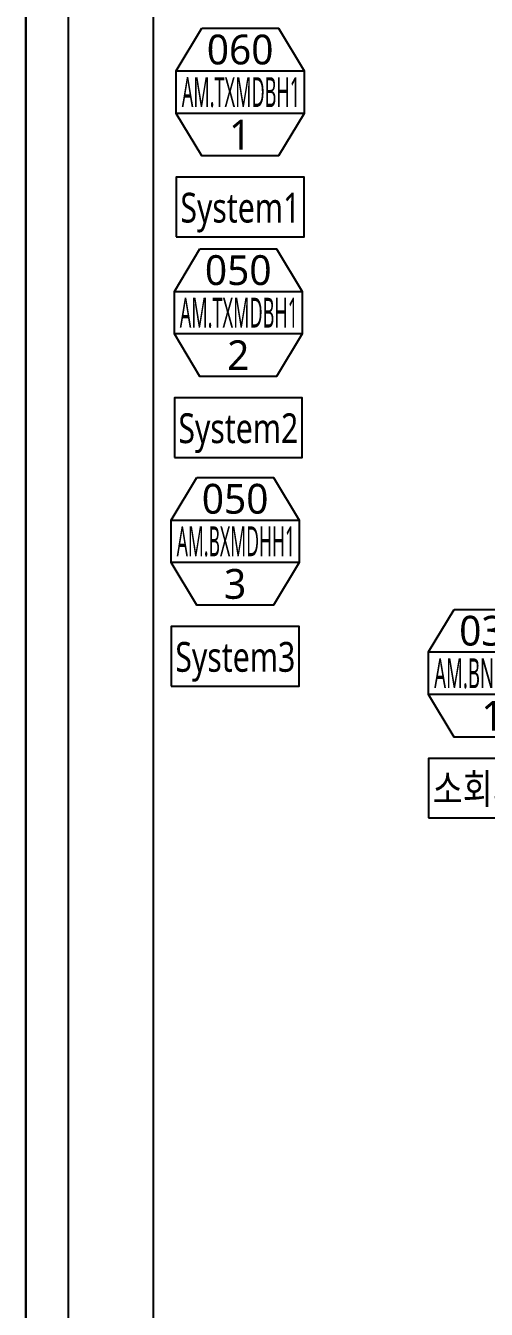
# Model space of a CAD drawing. Extents: x 11551484 to 2613213153046, y -2602833546311 to 14142.
# Drawn here: x 23009142 to 23013468, y -28531690 to -28519626 of the extents above; entities that cross this region are included whole.
import ezdxf
from ezdxf.enums import TextEntityAlignment as Align

# ---------------------------------------------------------------- set-up
doc = ezdxf.new("R2010")
doc.units = 0
doc.header["$LTSCALE"] = 1000
doc.header["$MEASUREMENT"] = 0
doc.layers.get('0').update_dxf_attribs({"linetype": 'CONTINUOUS'})
doc.layers.get('DEFPOINTS').update_dxf_attribs({"linetype": 'CONTINUOUS'})
for name, color, linetype in [('DVM_FLOOR', 2, 'CONTINUOUS'), ('DVM_INOUT_MARK', 2, 'CONTINUOUS'), ('DVM_INOUT_NAME', 7, 'CONTINUOUS'), ('F-SYM', 7, 'CONTINUOUS'), ('FORM(YOURNAME)-11', 1, 'CONTINUOUS'), ('wall', 3, 'CONTINUOUS')]:
    doc.layers.add(name, color=color, linetype=linetype)
doc.styles.add('DVM_DEFAULT', font='malgun.ttf')
doc.styles.add('YOURNAME', font='HY울릉도M.TTF')

# ---------------------------------------------------------------- blocks, each defined once
blk = doc.blocks.new('FORM-PLAN')
at = {"layer": 'DEFPOINTS', "color": 158}
blk.add_lwpolyline([(-71444, -2285), (10556, -2285), (10556, 55115), (-71444, 55115)], close=True, dxfattribs=at)
at = {"layer": 'DEFPOINTS'}
blk.add_lwpolyline([(-69444, 53115), (-64, 53115), (-64, 1215), (-69444, 1215)], close=True, dxfattribs=at)
at = {"layer": 'FORM(YOURNAME)-11', "color": 250}
blk.add_lwpolyline([(-72444, -3285), (11556, -3285), (11556, 56115), (-72444, 56115)], close=True, dxfattribs=at)
at = {"layer": 'FORM(YOURNAME)-11', "color": 3, "style": 'YOURNAME'}
for tag, height, p in [('1', 451, (9905, 18188)), ('2', 451, (9905, 17544)), ('3', 451, (9905, 16257)), ('4', 451, (9905, 14326)), ('5', 515, (9905, 12009)), ('6', 515, (9905, 9757)), ('7', 515, (9905, 7504)), ('8', 515, (9905, 5252)), ('9', 515, (9905, 2999)), ('10', 515, (5655, 811)), ('11', 515, (9905, 747)), ('12', 515, (5655, -1441)), ('13', 515, (9905, -1441))]:
    blk.add_attdef(tag, text='', height=height, dxfattribs=at).set_placement(p, align=Align.MIDDLE_RIGHT)
blk = doc.blocks.new('DVM_BACKGROUND')
at = {"layer": 'F-SYM', "xscale": 0.4, "yscale": 0.4, "zscale": 0.4}
blk.add_blockref('FORM-PLAN', (11506413, -14262072), dxfattribs=at)
blk = doc.blocks.new('CAD_INOUT_MARK')
at = {"layer": 'DVM_INOUT_MARK', "color": 0}
for p, q in [((-600, 1560), (600, 1560)), ((600, 1160), (-600, 1160))]:
    blk.add_line(p, q, dxfattribs=at)
blk.add_lwpolyline([(-360, 1960), (360, 1960), (600, 1560), (600, 1160), (360, 760), (-360, 760), (-600, 1160), (-600, 1560), (-360, 1960)], dxfattribs=at)
at = {"layer": 'DVM_INOUT_NAME'}
blk.add_lwpolyline([(-600, 0), (600, 0), (600, 560), (-600, 560)], close=True, dxfattribs=at)
at = {"layer": 'DVM_INOUT_MARK', "color": 0, "style": 'DVM_DEFAULT'}
for tag, p in [('CAP', (0, 1760)), ('NO', (0, 960))]:
    blk.add_attdef(tag, text='', height=280, dxfattribs=at).set_placement(p, align=Align.MIDDLE_CENTER)
for tag, width, p, p2 in [('MNAME', 0.755882, (-549, 1220), (563, 1220)), ('QTY', 0.520692, (710, 1220), (1089, 1220))]:
    blk.add_attdef(tag, text='', height=280, dxfattribs=dict(at, width=width)).set_placement(p, p2, align=Align.FIT)
at = {"layer": 'DVM_INOUT_NAME', "style": 'DVM_DEFAULT', "width": 0.924483}
blk.add_attdef('INAME', text='', height=280, dxfattribs=at).set_placement((-562, 134), (564, 134), align=Align.FIT)
blk = doc.blocks.new('260514_슬하신경정신과의원(에어컨 오봉수)')
at = {"layer": 'DVM_FLOOR'}
blk.add_lwpolyline([(11477435, -14239626), (11511035, -14239626), (11511035, -14263386), (11477435, -14263386)], close=True, dxfattribs=at)
blk.add_blockref('DVM_BACKGROUND', (0, 0))
at = {"layer": 'DVM_INOUT_MARK'}
ref = blk.add_blockref('CAD_INOUT_MARK', (11479449, -14248981), dxfattribs=at)
ref.add_attrib('CAP', '060', dxfattribs={"color": 0, "height": 280, "style": 'DVM_DEFAULT'}).set_placement((11479449, -14247221), align=Align.MIDDLE_CENTER)
ref.add_attrib('MNAME', 'AM.TXMDBH1', dxfattribs={"color": 0, "height": 280, "style": 'DVM_DEFAULT', "width": 0.444304}).set_placement((11478901, -14247761), (11480012, -14247761), align=Align.FIT)
ref.add_attrib('NO', '1', dxfattribs={"color": 0, "height": 280, "style": 'DVM_DEFAULT'}).set_placement((11479449, -14248021), align=Align.MIDDLE_CENTER)
ref.add_attrib('INAME', 'System1', dxfattribs={"layer": 'DVM_INOUT_NAME', "height": 280, "style": 'DVM_DEFAULT', "width": 0.765341}).set_placement((11478888, -14248847), (11480014, -14248847), align=Align.FIT)
ref = blk.add_blockref('CAD_INOUT_MARK', (11479431, -14251054), dxfattribs=at)
ref.add_attrib('CAP', '050', dxfattribs={"color": 0, "height": 280, "style": 'DVM_DEFAULT'}).set_placement((11479431, -14249294), align=Align.MIDDLE_CENTER)
ref.add_attrib('MNAME', 'AM.TXMDBH1', dxfattribs={"color": 0, "height": 280, "style": 'DVM_DEFAULT', "width": 0.444304}).set_placement((11478882, -14249834), (11479993, -14249834), align=Align.FIT)
ref.add_attrib('NO', '2', dxfattribs={"color": 0, "height": 280, "style": 'DVM_DEFAULT'}).set_placement((11479431, -14250094), align=Align.MIDDLE_CENTER)
ref.add_attrib('INAME', 'System2', dxfattribs={"layer": 'DVM_INOUT_NAME', "height": 280, "style": 'DVM_DEFAULT', "width": 0.765341}).set_placement((11478869, -14250920), (11479995, -14250920), align=Align.FIT)
ref = blk.add_blockref('CAD_INOUT_MARK', (11479402, -14253203), dxfattribs=at)
ref.add_attrib('CAP', '050', dxfattribs={"color": 0, "height": 280, "style": 'DVM_DEFAULT'}).set_placement((11479402, -14251443), align=Align.MIDDLE_CENTER)
ref.add_attrib('MNAME', 'AM.BXMDHH1', dxfattribs={"color": 0, "height": 280, "style": 'DVM_DEFAULT', "width": 0.431457}).set_placement((11478853, -14251983), (11479965, -14251983), align=Align.FIT)
ref.add_attrib('NO', '3', dxfattribs={"color": 0, "height": 280, "style": 'DVM_DEFAULT'}).set_placement((11479402, -14252243), align=Align.MIDDLE_CENTER)
ref.add_attrib('INAME', 'System3', dxfattribs={"layer": 'DVM_INOUT_NAME', "height": 280, "style": 'DVM_DEFAULT', "width": 0.765341}).set_placement((11478840, -14253069), (11479967, -14253069), align=Align.FIT)
ref = blk.add_blockref('CAD_INOUT_MARK', (11481819, -14254443), dxfattribs=at)
ref.add_attrib('CAP', '032', dxfattribs={"color": 0, "height": 280, "style": 'DVM_DEFAULT'}).set_placement((11481819, -14252683), align=Align.MIDDLE_CENTER)
ref.add_attrib('MNAME', 'AM.BN1PBH1', dxfattribs={"color": 0, "height": 280, "style": 'DVM_DEFAULT', "width": 0.466002}).set_placement((11481271, -14253223), (11482382, -14253223), align=Align.FIT)
ref.add_attrib('NO', '1', dxfattribs={"color": 0, "height": 280, "style": 'DVM_DEFAULT'}).set_placement((11481819, -14253483), align=Align.MIDDLE_CENTER)
ref.add_attrib('INAME', '소회의실', dxfattribs={"layer": 'DVM_INOUT_NAME', "height": 280, "style": 'DVM_DEFAULT', "width": 0.722974}).set_placement((11481258, -14254309), (11482384, -14254309), align=Align.FIT)

msp = doc.modelspace()

# ---------------------------------------------------------------- block references
at = {"layer": 'wall', "ltscale": 10}
msp.add_blockref('260514_슬하신경정신과의원(에어컨 오봉수)', (11531707, -14272629), dxfattribs=at)

doc.saveas('drawing.dxf')
